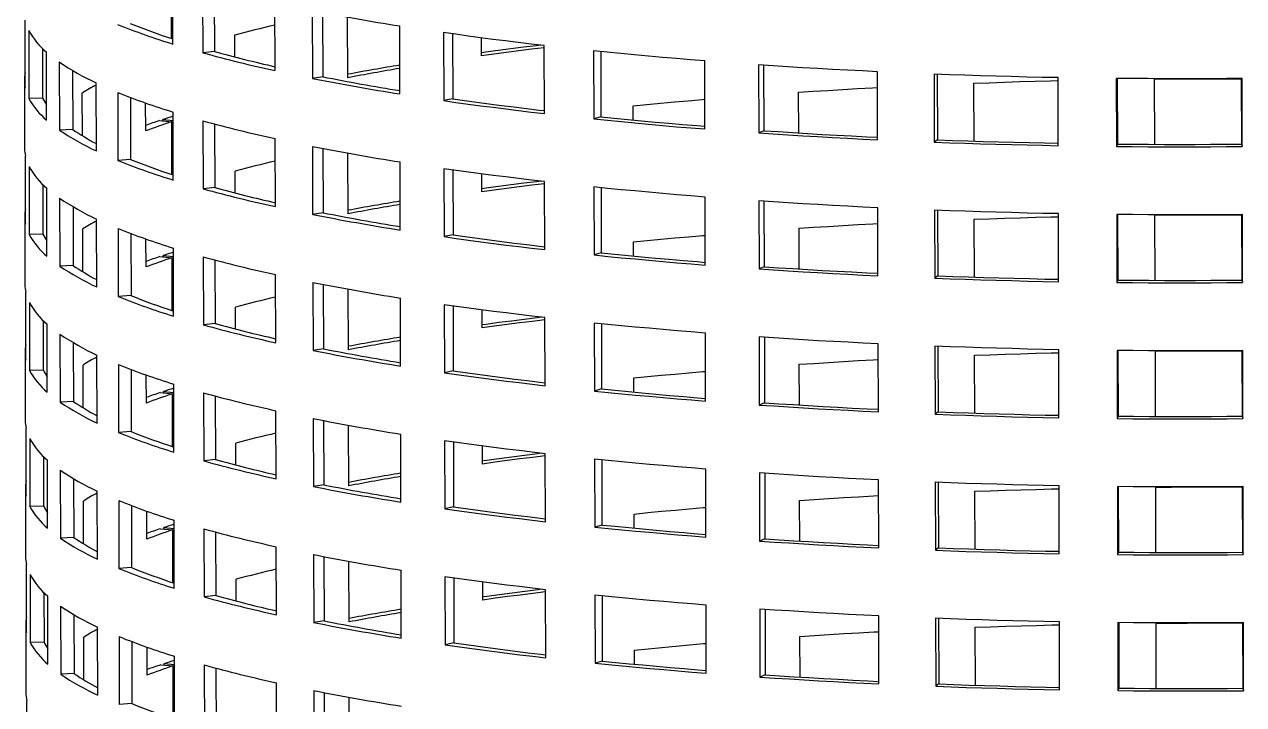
# Model space of a CAD drawing. Header units: millimetres. Extents: x 2214 to 8154, y -2115 to 2085.
# Drawn here: x 6695.8 to 6960.7, y 178.2 to 325.9 of the extents above; entities that cross this region are included whole.
import ezdxf

# ---------------------------------------------------------------- set-up
doc = ezdxf.new("R2010")
doc.units = ezdxf.units.MM

# ---------------------------------------------------------------- blocks, each defined once
blk = doc.blocks.new('izometria')
for p, q in [((1741.01, 181.33), (1740.99, 191.18)), ((1740.81, 182.13), (1740.79, 189.78)), ((1745.3, 189.92), (1745.33, 180.07)), ((1747, 189.45), (1747.02, 180.26)), ((1755.8, 177.49), (1755.78, 187.34)), ((1761.18, 186.21), (1761.21, 176.36)), ((1762.69, 185.91), (1762.71, 176.59)), ((1719.62, 174.95), (1719.59, 184.79)), ((1766.33, 176.45), (1766.31, 185.23)), ((1773.88, 174.11), (1773.86, 183.95)), ((1720.13, 183.31), (1720.15, 173.47)), ((1749.97, 179.47), (1749.96, 182.64)), ((1780.22, 182.99), (1780.24, 173.14)), ((1781.5, 182.8), (1781.53, 173.41)), ((1785.72, 179.62), (1785.71, 182.23)), ((1722.13, 180.7), (1722.14, 173.5)), ((1722.72, 170.32), (1722.69, 180.17)), ((1747.02, 180.26), (1745.33, 180.07)), ((1794.81, 171.26), (1794.78, 181.11)), ((1801.94, 180.33), (1801.97, 170.49)), ((1802.97, 180.23), (1803, 170.79)), ((1724.54, 178.73), (1724.57, 168.88)), ((1818.07, 169.04), (1818.04, 178.88)), ((1726.49, 177.49), (1726.51, 168.97)), ((1762.71, 176.59), (1761.21, 176.36)), ((1825.82, 178.31), (1825.85, 168.47)), ((1826.57, 178.26), (1826.6, 168.79)), ((1843.08, 167.48), (1843.06, 177.32)), ((1851.27, 176.97), (1851.29, 167.13)), ((1851.72, 176.96), (1851.74, 167.47)), ((1719.5, 176.06), (1719.52, 166.21)), ((1729.92, 165.85), (1729.9, 175.7)), ((1857.04, 167.29), (1857.02, 175.67)), ((1869.24, 166.62), (1869.21, 176.47)), ((1877.65, 176.35), (1877.68, 166.5)), ((1877.79, 176.35), (1877.82, 166.85)), ((1883.23, 166.82), (1883.2, 176.26)), ((1895.81, 166.85), (1895.79, 176.34)), ((1895.89, 166.5), (1895.87, 176.34)), ((1722.14, 173.5), (1720.15, 173.47)), ((1727.91, 168.06), (1727.89, 174.25)), ((1733.02, 174.33), (1733.05, 164.48)), ((1734.86, 173.6), (1734.89, 164.62)), ((1781.53, 173.41), (1780.24, 173.14)), ((1831.65, 168.47), (1831.64, 174.36)), ((1737.07, 168.75), (1737.06, 172.8)), ((1741.06, 161.64), (1741.03, 171.49)), ((1807.69, 170.33), (1807.68, 172.38)), ((1739.07, 170.25), (1740.84, 170.09)), ((1739.54, 170.21), (1739.54, 170.41)), ((1739.54, 170.41), (1741.04, 170.27)), ((1740.86, 162.44), (1740.84, 170.09)), ((1745.35, 170.22), (1745.38, 160.38)), ((1747.05, 169.76), (1747.07, 160.57)), ((1803, 170.79), (1801.97, 170.49)), ((1726.51, 168.97), (1724.57, 168.88)), ((1826.6, 168.79), (1825.85, 168.47)), ((1755.85, 157.8), (1755.83, 167.64)), ((1761.23, 166.51), (1761.25, 156.67)), ((1762.74, 166.22), (1762.76, 156.9)), ((1851.74, 167.47), (1851.29, 167.13)), ((1877.82, 166.85), (1877.68, 166.5)), ((1895.81, 166.85), (1895.89, 166.5)), ((1719.67, 155.25), (1719.64, 165.1)), ((1734.89, 164.62), (1733.05, 164.48)), ((1766.38, 156.76), (1766.36, 165.54)), ((1773.93, 154.41), (1773.91, 164.26)), ((1720.18, 163.62), (1720.2, 153.78)), ((1750.02, 159.78), (1750.01, 162.95)), ((1780.27, 163.29), (1780.29, 153.45)), ((1781.55, 163.11), (1781.58, 153.72)), ((1785.77, 159.93), (1785.76, 162.54)), ((1722.17, 161), (1722.19, 153.81)), ((1794.86, 151.57), (1794.83, 161.42)), ((1722.77, 150.63), (1722.74, 160.48)), ((1724.59, 159.04), (1724.62, 149.19)), ((1747.07, 160.57), (1745.38, 160.38)), ((1801.99, 160.64), (1802.02, 150.8)), ((1803.02, 160.54), (1803.05, 151.1)), ((1818.11, 149.34), (1818.09, 159.19)), ((1726.54, 157.8), (1726.56, 149.28)), ((1825.87, 158.62), (1825.9, 148.77)), ((1826.62, 158.57), (1826.64, 149.1)), ((1843.13, 147.79), (1843.1, 157.63)), ((1851.32, 157.28), (1851.34, 147.44)), ((1851.77, 157.27), (1851.79, 147.78)), ((1719.55, 156.37), (1719.57, 146.52)), ((1729.97, 146.16), (1729.95, 156.01)), ((1762.76, 156.9), (1761.25, 156.67)), ((1857.09, 147.59), (1857.07, 155.97)), ((1869.28, 146.93), (1869.26, 156.78)), ((1877.7, 156.66), (1877.73, 146.81)), ((1877.84, 156.66), (1877.87, 147.16)), ((1883.27, 147.12), (1883.25, 156.57)), ((1895.86, 147.16), (1895.84, 156.65)), ((1895.94, 146.81), (1895.91, 156.65)), ((1722.19, 153.81), (1720.2, 153.78)), ((1727.95, 148.37), (1727.94, 154.56)), ((1733.07, 154.64), (1733.09, 144.79)), ((1734.91, 153.91), (1734.94, 144.93)), ((1781.58, 153.72), (1780.29, 153.45)), ((1831.7, 148.77), (1831.69, 154.67)), ((1737.12, 149.06), (1737.11, 153.11)), ((1807.73, 150.63), (1807.73, 152.69)), ((1739.12, 150.56), (1740.89, 150.4)), ((1739.59, 150.52), (1739.59, 150.71)), ((1739.59, 150.71), (1741.09, 150.58)), ((1740.91, 142.75), (1740.89, 150.4)), ((1741.11, 141.95), (1741.08, 151.8)), ((1745.4, 150.53), (1745.42, 140.68)), ((1803.05, 151.1), (1802.02, 150.8)), ((1726.56, 149.28), (1724.62, 149.19)), ((1747.1, 150.07), (1747.12, 140.87)), ((1826.64, 149.1), (1825.9, 148.77)), ((1755.9, 138.11), (1755.87, 147.95)), ((1761.28, 146.82), (1761.3, 136.98)), ((1851.79, 147.78), (1851.34, 147.44)), ((1877.87, 147.16), (1877.73, 146.81)), ((1895.86, 147.16), (1895.94, 146.81)), ((1719.72, 135.56), (1719.69, 145.41)), ((1734.94, 144.93), (1733.09, 144.79)), ((1762.79, 146.53), (1762.81, 137.21)), ((1766.43, 137.07), (1766.41, 145.85)), ((1720.22, 143.93), (1720.25, 134.08)), ((1750.07, 140.09), (1750.06, 143.26)), ((1773.98, 134.72), (1773.95, 144.57)), ((1780.32, 143.6), (1780.34, 133.76)), ((1781.6, 143.42), (1781.62, 134.03)), ((1722.22, 141.31), (1722.24, 134.12)), ((1785.81, 140.23), (1785.81, 142.84)), ((1794.91, 131.88), (1794.88, 141.73)), ((1722.82, 130.94), (1722.79, 140.78)), ((1747.12, 140.87), (1745.42, 140.68)), ((1802.04, 140.95), (1802.07, 131.1)), ((1803.07, 140.84), (1803.09, 131.41)), ((1724.64, 139.34), (1724.67, 129.5)), ((1726.58, 138.1), (1726.61, 129.59)), ((1818.16, 129.65), (1818.14, 139.5)), ((1825.92, 138.93), (1825.94, 129.08)), ((1826.67, 138.88), (1826.69, 129.41)), ((1843.18, 128.09), (1843.15, 137.94)), ((1719.59, 136.67), (1719.62, 126.83)), ((1730.02, 126.47), (1730, 136.31)), ((1762.81, 137.21), (1761.3, 136.98)), ((1851.37, 137.59), (1851.39, 127.74)), ((1851.82, 137.57), (1851.84, 128.09)), ((1857.14, 127.9), (1857.12, 136.28)), ((1869.33, 127.24), (1869.31, 137.09)), ((1877.75, 136.97), (1877.78, 127.12)), ((1877.89, 136.97), (1877.91, 127.47)), ((1883.32, 127.43), (1883.3, 136.88)), ((1895.91, 127.46), (1895.89, 136.96)), ((1895.99, 127.11), (1895.96, 136.96)), ((1728, 128.68), (1727.99, 134.87)), ((1733.12, 134.94), (1733.14, 125.1)), ((1734.96, 134.22), (1734.98, 125.24)), ((1831.75, 129.08), (1831.73, 134.98)), ((1722.24, 134.12), (1720.25, 134.08)), ((1737.17, 129.36), (1737.16, 133.41)), ((1781.62, 134.03), (1780.34, 133.76)), ((1807.78, 130.94), (1807.78, 133)), ((1739.17, 130.87), (1740.94, 130.71)), ((1739.64, 130.82), (1739.64, 131.02)), ((1739.64, 131.02), (1741.14, 130.88)), ((1740.96, 123.05), (1740.94, 130.71)), ((1741.16, 122.26), (1741.13, 132.1)), ((1745.45, 130.84), (1745.47, 120.99)), ((1803.09, 131.41), (1802.07, 131.1)), ((1726.61, 129.59), (1724.67, 129.5)), ((1747.15, 130.38), (1747.17, 121.18)), ((1826.69, 129.41), (1825.94, 129.08)), ((1755.95, 118.41), (1755.92, 128.26)), ((1851.84, 128.09), (1851.39, 127.74)), ((1877.91, 127.47), (1877.78, 127.12)), ((1895.91, 127.46), (1895.99, 127.11)), ((1719.76, 115.87), (1719.74, 125.72)), ((1761.33, 127.13), (1761.35, 117.28)), ((1762.84, 126.84), (1762.86, 117.52)), ((1766.48, 117.37), (1766.46, 126.16)), ((1720.27, 124.24), (1720.3, 114.39)), ((1734.98, 125.24), (1733.14, 125.1)), ((1774.03, 115.03), (1774, 124.88)), ((1780.36, 123.91), (1780.39, 114.06)), ((1781.65, 123.73), (1781.67, 114.34)), ((1750.12, 120.39), (1750.11, 123.57)), ((1785.86, 120.54), (1785.86, 123.15)), ((1794.95, 112.19), (1794.93, 122.03)), ((1722.27, 121.62), (1722.29, 114.43)), ((1722.86, 111.25), (1722.84, 121.09)), ((1747.17, 121.18), (1745.47, 120.99)), ((1802.09, 121.26), (1802.11, 111.41)), ((1803.12, 121.15), (1803.14, 111.71)), ((1724.69, 119.65), (1724.71, 109.8)), ((1726.63, 118.41), (1726.65, 109.89)), ((1818.21, 109.96), (1818.19, 119.81)), ((1825.97, 119.24), (1825.99, 109.39)), ((1826.72, 119.19), (1826.74, 109.72)), ((1719.64, 116.98), (1719.67, 107.14)), ((1730.07, 106.78), (1730.05, 116.62)), ((1762.86, 117.52), (1761.35, 117.28)), ((1843.23, 108.4), (1843.2, 118.25)), ((1851.41, 117.9), (1851.44, 108.05)), ((1851.86, 117.88), (1851.89, 108.39)), ((1857.19, 108.21), (1857.16, 116.59)), ((1869.38, 107.55), (1869.36, 117.39)), ((1877.8, 117.27), (1877.82, 107.43)), ((1877.94, 117.27), (1877.96, 107.78)), ((1883.37, 107.74), (1883.35, 117.19)), ((1895.96, 107.77), (1895.94, 117.27)), ((1896.04, 107.42), (1896.01, 117.27)), ((1728.05, 108.98), (1728.04, 115.18)), ((1733.17, 115.25), (1733.19, 105.4)), ((1831.8, 109.39), (1831.78, 115.28)), ((1722.29, 114.43), (1720.3, 114.39)), ((1735.01, 114.53), (1735.03, 105.55)), ((1737.22, 109.67), (1737.21, 113.72)), ((1781.67, 114.34), (1780.39, 114.06)), ((1807.83, 111.25), (1807.83, 113.3)), ((1739.68, 111.13), (1739.68, 111.33)), ((1739.68, 111.33), (1741.18, 111.19)), ((1741.21, 102.57), (1741.18, 112.41)), ((1803.14, 111.71), (1802.11, 111.41)), ((1726.65, 109.89), (1724.71, 109.8)), ((1739.22, 111.17), (1740.99, 111.01)), ((1741.01, 103.36), (1740.99, 111.01)), ((1745.5, 111.15), (1745.52, 101.3)), ((1747.19, 110.69), (1747.22, 101.49)), ((1826.74, 109.72), (1825.99, 109.39)), ((1756, 98.72), (1755.97, 108.57)), ((1851.89, 108.39), (1851.44, 108.05)), ((1877.96, 107.78), (1877.82, 107.43)), ((1895.96, 107.77), (1896.04, 107.42)), ((1719.81, 96.18), (1719.79, 106.02)), ((1761.38, 107.44), (1761.4, 97.59)), ((1762.89, 107.14), (1762.91, 97.83)), ((1766.53, 97.68), (1766.51, 106.47)), ((1720.32, 104.55), (1720.35, 94.7)), ((1735.03, 105.55), (1733.19, 105.4)), ((1774.08, 95.34), (1774.05, 105.18)), ((1780.41, 104.22), (1780.44, 94.37)), ((1750.16, 100.7), (1750.16, 103.87)), ((1781.7, 104.03), (1781.72, 94.64)), ((1785.91, 100.85), (1785.91, 103.46)), ((1722.32, 101.93), (1722.34, 94.73)), ((1722.91, 91.55), (1722.89, 101.4)), ((1747.22, 101.49), (1745.52, 101.3)), ((1795, 92.5), (1794.98, 102.34)), ((1802.14, 101.57), (1802.16, 91.72)), ((1803.17, 101.46), (1803.19, 92.02)), ((1724.74, 99.96), (1724.76, 90.11)), ((1818.26, 90.27), (1818.24, 100.11)), ((1826.02, 99.54), (1826.04, 89.7)), ((1826.77, 99.49), (1826.79, 90.02)), ((1719.69, 97.29), (1719.72, 87.44)), ((1726.68, 98.72), (1726.7, 90.2)), ((1762.91, 97.83), (1761.4, 97.59)), ((1843.27, 88.71), (1843.25, 98.55)), ((1851.46, 98.21), (1851.49, 88.36)), ((1851.91, 98.19), (1851.94, 88.7)), ((1869.43, 87.86), (1869.41, 97.7)), ((1877.85, 97.58), (1877.87, 87.74)), ((1877.99, 97.58), (1878.01, 88.09)), ((1883.42, 88.05), (1883.4, 97.49)), ((1896.01, 88.08), (1895.99, 97.58)), ((1896.08, 87.73), (1896.06, 97.58)), ((1728.1, 89.29), (1728.09, 95.48)), ((1730.12, 87.08), (1730.09, 96.93)), ((1733.22, 95.56), (1733.24, 85.71)), ((1831.85, 89.7), (1831.83, 95.59)), ((1857.23, 88.52), (1857.21, 96.9)), ((1722.34, 94.73), (1720.35, 94.7)), ((1735.06, 94.83), (1735.08, 85.85)), ((1737.27, 89.98), (1737.26, 94.03)), ((1781.72, 94.64), (1780.44, 94.37)), ((1807.88, 91.56), (1807.88, 93.61)), ((1741.25, 82.87), (1741.23, 92.72)), ((1803.19, 92.02), (1802.16, 91.72)), ((1726.7, 90.2), (1724.76, 90.11)), ((1739.26, 91.48), (1741.04, 91.32)), ((1739.73, 91.44), (1739.73, 91.64)), ((1739.73, 91.64), (1741.23, 91.5)), ((1741.05, 83.67), (1741.04, 91.32)), ((1745.55, 91.45), (1745.57, 81.61)), ((1747.24, 90.99), (1747.27, 81.8)), ((1756.04, 79.03), (1756.02, 88.88)), ((1826.79, 90.02), (1826.04, 89.7)), ((1851.94, 88.7), (1851.49, 88.36)), ((1761.42, 87.75), (1761.45, 77.9)), ((1762.93, 87.45), (1762.96, 78.13)), ((1766.58, 77.99), (1766.56, 86.77)), ((1878.01, 88.09), (1877.87, 87.74)), ((1896.01, 88.08), (1896.08, 87.73)), ((1719.86, 76.48), (1719.84, 86.33)), ((1735.08, 85.85), (1733.24, 85.71))]:
    blk.add_line(p, q)
at = {"flags": 128}
for points in [[(1794.78, 181.11), (1792.9, 181.33), (1791.03, 181.55), (1789.19, 181.78), (1787.35, 182.01), (1785.54, 182.25), (1783.75, 182.49), (1781.97, 182.74), (1780.22, 182.99)], [(1794.3, 181.17), (1793.66, 181.09), (1791.79, 180.86), (1789.94, 180.62), (1788.1, 180.38), (1786.28, 180.14), (1785.72, 180.06)], [(1794.78, 180.8), (1792.94, 180.57), (1791.11, 180.34), (1789.29, 180.11), (1787.5, 179.86), (1785.72, 179.62)], [(1818.04, 178.88), (1815.98, 179.05), (1813.93, 179.22), (1811.9, 179.39), (1809.88, 179.57), (1807.87, 179.75), (1805.88, 179.94), (1803.9, 180.14), (1801.94, 180.33)], [(1843.06, 177.32), (1840.87, 177.43), (1838.69, 177.54), (1836.52, 177.66), (1834.36, 177.78), (1832.21, 177.9), (1830.07, 178.04), (1827.94, 178.17), (1825.82, 178.31)], [(1869.21, 176.47), (1866.95, 176.51), (1864.7, 176.56), (1862.44, 176.62), (1860.2, 176.68), (1857.96, 176.75), (1855.72, 176.82), (1853.49, 176.89), (1851.27, 176.97)], [(1831.64, 174.36), (1833.75, 174.5), (1835.88, 174.63), (1838.02, 174.76), (1840.17, 174.88), (1842.32, 175), (1843.06, 175.04)], [(1857.02, 175.67), (1859.23, 175.74), (1861.45, 175.82), (1863.67, 175.89), (1865.89, 175.95), (1868.13, 176.01), (1869.21, 176.03)], [(1895.87, 176.34), (1893.59, 176.33), (1891.31, 176.31), (1889.03, 176.31), (1886.76, 176.31), (1884.48, 176.31), (1882.2, 176.32), (1879.93, 176.33), (1877.65, 176.35)], [(1883.2, 176.26), (1885.45, 176.28), (1887.7, 176.29), (1889.95, 176.3), (1892.21, 176.3), (1894.46, 176.3), (1895.79, 176.29)], [(1780.24, 173.14), (1782, 172.89), (1783.77, 172.65), (1785.57, 172.41), (1787.38, 172.17), (1789.21, 171.94), (1791.06, 171.71), (1792.92, 171.48), (1794.81, 171.26)], [(1781.53, 173.41), (1783.26, 173.17), (1785.02, 172.92), (1786.79, 172.68), (1788.58, 172.45), (1790.39, 172.22), (1792.22, 172), (1794.06, 171.77), (1794.81, 171.69)], [(1807.68, 172.38), (1809.65, 172.57), (1811.64, 172.76), (1813.64, 172.95), (1815.66, 173.13), (1817.69, 173.3), (1818.05, 173.34)], [(1801.97, 170.49), (1803.93, 170.29), (1805.91, 170.1), (1807.9, 169.91), (1809.9, 169.72), (1811.92, 169.55), (1813.96, 169.37), (1816, 169.2), (1818.07, 169.04)], [(1803, 170.79), (1804.94, 170.59), (1806.89, 170.4), (1808.86, 170.22), (1810.84, 170.04), (1812.83, 169.86), (1814.84, 169.69), (1816.87, 169.52), (1818.06, 169.42)], [(1825.85, 168.47), (1827.97, 168.33), (1830.09, 168.19), (1832.23, 168.06), (1834.38, 167.93), (1836.54, 167.81), (1838.71, 167.69), (1840.89, 167.58), (1843.08, 167.48)], [(1826.6, 168.79), (1828.69, 168.65), (1830.79, 168.52), (1832.91, 168.39), (1835.03, 168.26), (1837.17, 168.14), (1839.31, 168.03), (1841.46, 167.92), (1843.08, 167.84)], [(1851.29, 167.13), (1853.52, 167.05), (1855.75, 166.97), (1857.98, 166.9), (1860.22, 166.83), (1862.47, 166.77), (1864.72, 166.72), (1866.98, 166.67), (1869.24, 166.62)], [(1851.74, 167.47), (1853.94, 167.39), (1856.14, 167.31), (1858.35, 167.24), (1860.57, 167.18), (1862.79, 167.12), (1865.01, 167.07), (1867.24, 167.02), (1869.24, 166.98)], [(1877.68, 166.5), (1879.95, 166.49), (1882.23, 166.47), (1884.5, 166.46), (1886.78, 166.46), (1889.06, 166.46), (1891.34, 166.47), (1893.61, 166.48), (1895.89, 166.5)], [(1877.82, 166.85), (1880.06, 166.83), (1882.31, 166.82), (1884.56, 166.81), (1886.81, 166.81), (1889.06, 166.81), (1891.31, 166.82), (1893.56, 166.83), (1895.81, 166.85)], [(1794.83, 161.42), (1792.95, 161.64), (1791.08, 161.86), (1789.23, 162.09), (1787.4, 162.32), (1785.59, 162.56), (1783.8, 162.8), (1782.02, 163.05), (1780.27, 163.29)], [(1794.35, 161.47), (1793.71, 161.4), (1791.84, 161.17), (1789.99, 160.93), (1788.15, 160.69), (1786.33, 160.45), (1785.76, 160.37)], [(1794.83, 161.11), (1792.99, 160.88), (1791.16, 160.65), (1789.34, 160.41), (1787.54, 160.17), (1785.77, 159.93)], [(1818.09, 159.19), (1816.03, 159.36), (1813.98, 159.52), (1811.95, 159.7), (1809.93, 159.88), (1807.92, 160.06), (1805.93, 160.25), (1803.95, 160.44), (1801.99, 160.64)], [(1843.1, 157.63), (1840.92, 157.74), (1838.74, 157.85), (1836.57, 157.96), (1834.41, 158.09), (1832.26, 158.21), (1830.12, 158.34), (1827.99, 158.48), (1825.87, 158.62)], [(1869.26, 156.78), (1867, 156.82), (1864.74, 156.87), (1862.49, 156.93), (1860.25, 156.99), (1858.01, 157.05), (1855.77, 157.12), (1853.54, 157.2), (1851.32, 157.28)], [(1857.07, 155.97), (1859.28, 156.05), (1861.5, 156.13), (1863.72, 156.19), (1865.94, 156.26), (1868.17, 156.32), (1869.26, 156.34)], [(1895.91, 156.65), (1893.64, 156.63), (1891.36, 156.62), (1889.08, 156.61), (1886.8, 156.61), (1884.53, 156.62), (1882.25, 156.63), (1879.98, 156.64), (1877.7, 156.66)], [(1883.25, 156.57), (1885.5, 156.59), (1887.75, 156.6), (1890, 156.61), (1892.25, 156.61), (1894.5, 156.61), (1895.84, 156.6)], [(1781.58, 153.72), (1783.31, 153.47), (1785.06, 153.23), (1786.84, 152.99), (1788.63, 152.76), (1790.44, 152.53), (1792.26, 152.3), (1794.11, 152.08), (1794.86, 151.99)], [(1807.73, 152.69), (1809.7, 152.88), (1811.69, 153.07), (1813.69, 153.26), (1815.71, 153.44), (1817.73, 153.61), (1818.1, 153.64)], [(1831.69, 154.67), (1833.8, 154.81), (1835.93, 154.94), (1838.07, 155.07), (1840.22, 155.19), (1842.37, 155.31), (1843.11, 155.35)], [(1780.29, 153.45), (1782.05, 153.2), (1783.82, 152.95), (1785.62, 152.71), (1787.43, 152.48), (1789.26, 152.24), (1791.11, 152.02), (1792.97, 151.79), (1794.86, 151.57)], [(1802.02, 150.8), (1803.98, 150.6), (1805.95, 150.4), (1807.95, 150.22), (1809.95, 150.03), (1811.97, 149.85), (1814.01, 149.68), (1816.05, 149.51), (1818.11, 149.34)], [(1803.05, 151.1), (1804.98, 150.9), (1806.94, 150.71), (1808.9, 150.52), (1810.89, 150.34), (1812.88, 150.17), (1814.89, 149.99), (1816.92, 149.83), (1818.11, 149.73)], [(1825.9, 148.77), (1828.01, 148.63), (1830.14, 148.5), (1832.28, 148.37), (1834.43, 148.24), (1836.59, 148.12), (1838.76, 148), (1840.94, 147.89), (1843.13, 147.79)], [(1826.64, 149.1), (1828.74, 148.96), (1830.84, 148.83), (1832.96, 148.7), (1835.08, 148.57), (1837.22, 148.45), (1839.36, 148.34), (1841.51, 148.23), (1843.13, 148.15)], [(1851.34, 147.44), (1853.56, 147.35), (1855.79, 147.28), (1858.03, 147.21), (1860.27, 147.14), (1862.52, 147.08), (1864.77, 147.03), (1867.02, 146.98), (1869.28, 146.93)], [(1851.79, 147.78), (1853.99, 147.7), (1856.19, 147.62), (1858.4, 147.55), (1860.62, 147.49), (1862.84, 147.43), (1865.06, 147.37), (1867.29, 147.32), (1869.28, 147.28)], [(1877.73, 146.81), (1880, 146.79), (1882.28, 146.78), (1884.55, 146.77), (1886.83, 146.77), (1889.11, 146.77), (1891.38, 146.78), (1893.66, 146.79), (1895.94, 146.81)], [(1877.87, 147.16), (1880.11, 147.14), (1882.36, 147.13), (1884.61, 147.12), (1886.86, 147.12), (1889.11, 147.12), (1891.36, 147.13), (1893.61, 147.14), (1895.86, 147.16)], [(1794.88, 141.73), (1793, 141.95), (1791.13, 142.17), (1789.28, 142.4), (1787.45, 142.63), (1785.64, 142.87), (1783.85, 143.11), (1782.07, 143.35), (1780.32, 143.6)], [(1794.4, 141.78), (1793.76, 141.7), (1791.89, 141.47), (1790.03, 141.24), (1788.2, 141), (1786.38, 140.75), (1785.81, 140.68)], [(1794.88, 141.42), (1793.04, 141.19), (1791.21, 140.96), (1789.39, 140.72), (1787.59, 140.48), (1785.81, 140.23)], [(1818.14, 139.5), (1816.08, 139.66), (1814.03, 139.83), (1812, 140.01), (1809.98, 140.19), (1807.97, 140.37), (1805.98, 140.56), (1804, 140.75), (1802.04, 140.95)], [(1843.15, 137.94), (1840.97, 138.04), (1838.79, 138.16), (1836.62, 138.27), (1834.46, 138.39), (1832.31, 138.52), (1830.17, 138.65), (1828.04, 138.79), (1825.92, 138.93)], [(1869.31, 137.09), (1867.05, 137.13), (1864.79, 137.18), (1862.54, 137.24), (1860.3, 137.3), (1858.05, 137.36), (1855.82, 137.43), (1853.59, 137.51), (1851.37, 137.59)], [(1857.12, 136.28), (1859.33, 136.36), (1861.54, 136.43), (1863.77, 136.5), (1865.99, 136.57), (1868.22, 136.62), (1869.31, 136.65)], [(1895.96, 136.96), (1893.69, 136.94), (1891.41, 136.93), (1889.13, 136.92), (1886.85, 136.92), (1884.58, 136.92), (1882.3, 136.93), (1880.02, 136.95), (1877.75, 136.97)], [(1883.3, 136.88), (1885.55, 136.9), (1887.8, 136.91), (1890.05, 136.92), (1892.3, 136.92), (1894.55, 136.91), (1895.89, 136.91)], [(1831.73, 134.98), (1833.85, 135.11), (1835.98, 135.25), (1838.12, 135.38), (1840.27, 135.5), (1842.42, 135.62), (1843.16, 135.66)], [(1780.34, 133.76), (1782.1, 133.51), (1783.87, 133.26), (1785.66, 133.02), (1787.48, 132.78), (1789.31, 132.55), (1791.16, 132.32), (1793.02, 132.1), (1794.91, 131.88)], [(1781.62, 134.03), (1783.36, 133.78), (1785.11, 133.54), (1786.89, 133.3), (1788.68, 133.07), (1790.49, 132.84), (1792.31, 132.61), (1794.16, 132.39), (1794.9, 132.3)], [(1807.78, 133), (1809.75, 133.19), (1811.74, 133.38), (1813.74, 133.56), (1815.75, 133.74), (1817.78, 133.92), (1818.15, 133.95)], [(1802.07, 131.1), (1804.03, 130.91), (1806, 130.71), (1807.99, 130.52), (1810, 130.34), (1812.02, 130.16), (1814.05, 129.99), (1816.1, 129.82), (1818.16, 129.65)], [(1803.09, 131.41), (1805.03, 131.21), (1806.99, 131.02), (1808.95, 130.83), (1810.94, 130.65), (1812.93, 130.47), (1814.94, 130.3), (1816.97, 130.13), (1818.16, 130.04)], [(1825.94, 129.08), (1828.06, 128.94), (1830.19, 128.8), (1832.33, 128.67), (1834.48, 128.55), (1836.64, 128.43), (1838.81, 128.31), (1840.99, 128.2), (1843.18, 128.09)], [(1826.69, 129.41), (1828.79, 129.27), (1830.89, 129.13), (1833, 129), (1835.13, 128.88), (1837.26, 128.76), (1839.41, 128.64), (1841.56, 128.54), (1843.18, 128.46)], [(1851.39, 127.74), (1853.61, 127.66), (1855.84, 127.59), (1858.08, 127.52), (1860.32, 127.45), (1862.57, 127.39), (1864.82, 127.33), (1867.07, 127.28), (1869.33, 127.24)], [(1851.84, 128.09), (1854.04, 128.01), (1856.24, 127.93), (1858.45, 127.86), (1860.66, 127.79), (1862.88, 127.74), (1865.11, 127.68), (1867.34, 127.63), (1869.33, 127.59)], [(1877.91, 127.47), (1880.16, 127.45), (1882.41, 127.44), (1884.66, 127.43), (1886.91, 127.42), (1889.16, 127.43), (1891.41, 127.43), (1893.66, 127.45), (1895.91, 127.46)], [(1877.78, 127.12), (1880.05, 127.1), (1882.32, 127.09), (1884.6, 127.08), (1886.88, 127.07), (1889.16, 127.08), (1891.43, 127.08), (1893.71, 127.1), (1895.99, 127.11)], [(1794.93, 122.03), (1793.05, 122.25), (1791.18, 122.48), (1789.33, 122.71), (1787.5, 122.94), (1785.69, 123.17), (1783.89, 123.42), (1782.12, 123.66), (1780.36, 123.91)], [(1794.45, 122.09), (1793.81, 122.01), (1791.94, 121.78), (1790.08, 121.55), (1788.25, 121.31), (1786.43, 121.06), (1785.86, 120.98)], [(1794.93, 121.73), (1793.09, 121.5), (1791.25, 121.27), (1789.44, 121.03), (1787.64, 120.79), (1785.86, 120.54)], [(1818.19, 119.81), (1816.13, 119.97), (1814.08, 120.14), (1812.04, 120.31), (1810.02, 120.49), (1808.02, 120.68), (1806.03, 120.87), (1804.05, 121.06), (1802.09, 121.26)], [(1843.2, 118.25), (1841.01, 118.35), (1838.84, 118.46), (1836.67, 118.58), (1834.51, 118.7), (1832.36, 118.83), (1830.22, 118.96), (1828.09, 119.1), (1825.97, 119.24)], [(1869.36, 117.39), (1867.1, 117.44), (1864.84, 117.49), (1862.59, 117.54), (1860.34, 117.6), (1858.1, 117.67), (1855.87, 117.74), (1853.64, 117.82), (1851.41, 117.9)], [(1857.16, 116.59), (1859.38, 116.67), (1861.59, 116.74), (1863.81, 116.81), (1866.04, 116.87), (1868.27, 116.93), (1869.36, 116.96)], [(1896.01, 117.27), (1893.74, 117.25), (1891.46, 117.24), (1889.18, 117.23), (1886.9, 117.23), (1884.62, 117.23), (1882.35, 117.24), (1880.07, 117.26), (1877.8, 117.27)], [(1883.35, 117.19), (1885.6, 117.2), (1887.85, 117.22), (1890.1, 117.22), (1892.35, 117.23), (1894.6, 117.22), (1895.94, 117.22)], [(1831.78, 115.28), (1833.9, 115.42), (1836.03, 115.55), (1838.17, 115.68), (1840.31, 115.81), (1842.47, 115.92), (1843.21, 115.96)], [(1780.39, 114.06), (1782.14, 113.81), (1783.92, 113.57), (1785.71, 113.33), (1787.52, 113.09), (1789.36, 112.86), (1791.2, 112.63), (1793.07, 112.41), (1794.95, 112.19)], [(1781.67, 114.34), (1783.41, 114.09), (1785.16, 113.85), (1786.93, 113.61), (1788.73, 113.37), (1790.53, 113.14), (1792.36, 112.92), (1794.21, 112.7), (1794.95, 112.61)], [(1807.83, 113.3), (1809.8, 113.5), (1811.79, 113.69), (1813.79, 113.87), (1815.8, 114.05), (1817.83, 114.23), (1818.2, 114.26)], [(1802.11, 111.41), (1804.07, 111.21), (1806.05, 111.02), (1808.04, 110.83), (1810.05, 110.65), (1812.07, 110.47), (1814.1, 110.29), (1816.15, 110.12), (1818.21, 109.96)], [(1803.14, 111.71), (1805.08, 111.52), (1807.03, 111.33), (1809, 111.14), (1810.98, 110.96), (1812.98, 110.78), (1814.99, 110.61), (1817.01, 110.44), (1818.21, 110.35)], [(1826.74, 109.72), (1828.83, 109.58), (1830.94, 109.44), (1833.05, 109.31), (1835.18, 109.19), (1837.31, 109.07), (1839.46, 108.95), (1841.61, 108.84), (1843.22, 108.76)], [(1825.99, 109.39), (1828.11, 109.25), (1830.24, 109.11), (1832.38, 108.98), (1834.53, 108.86), (1836.69, 108.73), (1838.86, 108.62), (1841.04, 108.51), (1843.23, 108.4)], [(1851.44, 108.05), (1853.66, 107.97), (1855.89, 107.89), (1858.13, 107.82), (1860.37, 107.76), (1862.62, 107.7), (1864.87, 107.64), (1867.12, 107.59), (1869.38, 107.55)], [(1851.89, 108.39), (1854.08, 108.31), (1856.29, 108.24), (1858.5, 108.17), (1860.71, 108.1), (1862.93, 108.04), (1865.16, 107.99), (1867.39, 107.94), (1869.38, 107.9)], [(1877.96, 107.78), (1880.21, 107.76), (1882.46, 107.74), (1884.71, 107.74), (1886.96, 107.73), (1889.21, 107.73), (1891.46, 107.74), (1893.71, 107.75), (1895.96, 107.77)], [(1877.82, 107.43), (1880.1, 107.41), (1882.37, 107.39), (1884.65, 107.39), (1886.93, 107.38), (1889.2, 107.38), (1891.48, 107.39), (1893.76, 107.4), (1896.04, 107.42)], [(1794.98, 102.34), (1793.09, 102.56), (1791.23, 102.79), (1789.38, 103.01), (1787.55, 103.25), (1785.74, 103.48), (1783.94, 103.72), (1782.17, 103.97), (1780.41, 104.22)], [(1794.49, 102.4), (1793.86, 102.32), (1791.99, 102.09), (1790.13, 101.85), (1788.29, 101.61), (1786.48, 101.37), (1785.91, 101.29)], [(1794.98, 102.03), (1793.14, 101.81), (1791.3, 101.57), (1789.49, 101.34), (1787.69, 101.1), (1785.91, 100.85)], [(1818.24, 100.11), (1816.17, 100.28), (1814.13, 100.45), (1812.09, 100.62), (1810.07, 100.8), (1808.07, 100.99), (1806.08, 101.17), (1804.1, 101.37), (1802.14, 101.57)], [(1843.25, 98.55), (1841.06, 98.66), (1838.88, 98.77), (1836.71, 98.89), (1834.55, 99.01), (1832.4, 99.14), (1830.26, 99.27), (1828.14, 99.4), (1826.02, 99.54)], [(1869.41, 97.7), (1867.15, 97.75), (1864.89, 97.8), (1862.64, 97.85), (1860.39, 97.91), (1858.15, 97.98), (1855.92, 98.05), (1853.69, 98.12), (1851.46, 98.21)], [(1857.21, 96.9), (1859.42, 96.98), (1861.64, 97.05), (1863.86, 97.12), (1866.09, 97.18), (1868.32, 97.24), (1869.41, 97.27)], [(1896.06, 97.58), (1893.78, 97.56), (1891.51, 97.55), (1889.23, 97.54), (1886.95, 97.54), (1884.67, 97.54), (1882.4, 97.55), (1880.12, 97.56), (1877.85, 97.58)], [(1883.4, 97.49), (1885.65, 97.51), (1887.9, 97.52), (1890.15, 97.53), (1892.4, 97.53), (1894.65, 97.53), (1895.99, 97.53)], [(1831.83, 95.59), (1833.95, 95.73), (1836.08, 95.86), (1838.22, 95.99), (1840.36, 96.11), (1842.52, 96.23), (1843.26, 96.27)], [(1780.44, 94.37), (1782.19, 94.12), (1783.97, 93.88), (1785.76, 93.64), (1787.57, 93.4), (1789.4, 93.17), (1791.25, 92.94), (1793.12, 92.72), (1795, 92.5)], [(1781.72, 94.64), (1783.46, 94.4), (1785.21, 94.15), (1786.98, 93.92), (1788.77, 93.68), (1790.58, 93.45), (1792.41, 93.23), (1794.25, 93.01), (1795, 92.92)], [(1807.88, 93.61), (1809.85, 93.8), (1811.84, 93.99), (1813.84, 94.18), (1815.85, 94.36), (1817.88, 94.54), (1818.25, 94.57)], [(1803.19, 92.02), (1805.13, 91.83), (1807.08, 91.63), (1809.05, 91.45), (1811.03, 91.27), (1813.03, 91.09), (1815.04, 90.92), (1817.06, 90.75), (1818.26, 90.65)], [(1802.16, 91.72), (1804.12, 91.52), (1806.1, 91.33), (1808.09, 91.14), (1810.1, 90.96), (1812.12, 90.78), (1814.15, 90.6), (1816.2, 90.43), (1818.26, 90.27)], [(1826.04, 89.7), (1828.16, 89.56), (1830.29, 89.42), (1832.43, 89.29), (1834.58, 89.16), (1836.74, 89.04), (1838.91, 88.93), (1841.09, 88.81), (1843.27, 88.71)], [(1826.79, 90.02), (1828.88, 89.88), (1830.99, 89.75), (1833.1, 89.62), (1835.23, 89.5), (1837.36, 89.38), (1839.51, 89.26), (1841.66, 89.15), (1843.27, 89.07)], [(1851.49, 88.36), (1853.71, 88.28), (1855.94, 88.2), (1858.18, 88.13), (1860.42, 88.07), (1862.66, 88), (1864.92, 87.95), (1867.17, 87.9), (1869.43, 87.86)], [(1851.94, 88.7), (1854.13, 88.62), (1856.34, 88.55), (1858.55, 88.48), (1860.76, 88.41), (1862.98, 88.35), (1865.21, 88.3), (1867.44, 88.25), (1869.43, 88.21)], [(1877.87, 87.74), (1880.15, 87.72), (1882.42, 87.7), (1884.7, 87.69), (1886.97, 87.69), (1889.25, 87.69), (1891.53, 87.7), (1893.81, 87.71), (1896.08, 87.73)], [(1878.01, 88.09), (1880.26, 88.07), (1882.51, 88.05), (1884.76, 88.04), (1887.01, 88.04), (1889.26, 88.04), (1891.51, 88.05), (1893.76, 88.06), (1896.01, 88.08)]]:
    blk.add_lwpolyline(points, dxfattribs=at)
for centre, radius, start, end in [((1827.62, 522.82), 343.11, 258.8356, 260.9857), ((1769.94, 275.71), 98.71, 248.0218, 252.9582), ((1770.07, 271.41), 93.95, 247.9766, 251.983), ((1802.7, -18.33), 207.77, 103.0507, 104.7048), ((1729.65, 188.47), 10.83, 208.4108, 230.0238), ((1798.87, 368.72), 195.47, 254.6192, 257.2714), ((1745.58, 209.68), 37.42, 235.7905, 245.2219), ((1798.77, 374.56), 201.7, 254.6338, 257.6982), ((1724.77, 176.07), 5.27, 167.9459, 192.3365), ((1827.71, 505.75), 335.51, 258.83, 260.7675), ((1832.99, -181.5), 364.6, 99.3312, 100.5338), ((1831.79, -166.99), 349.62, 99.5351, 100.7901), ((1747.49, 142.43), 37.37, 118.0789, 121.6321), ((1827.64, 512.98), 343.11, 258.8356, 260.9857), ((1729.67, 178.62), 10.83, 208.4108, 230.0238), ((1729.31, 177.15), 8.04, 206.9567, 214.8559), ((1769.96, 265.86), 98.71, 248.0218, 252.9582), ((1773.03, 68.73), 107.05, 108.4966, 109.6287), ((1772.43, 75.47), 99.76, 108.463, 110.7602), ((1778.37, 52.75), 123.89, 107.5358, 108.2638), ((1798.8, 364.71), 201.7, 254.6338, 257.6982), ((1745.61, 199.83), 37.42, 235.7905, 245.2219), ((1745.22, 196.19), 33.03, 235.4935, 242.4074), ((1724.81, 166.23), 5.29, 180.1885, 192.3351), ((1827.66, 503.13), 343.11, 258.8356, 260.9857), ((1769.99, 256.02), 98.71, 248.0218, 252.9582), ((1770.12, 251.72), 93.95, 247.9766, 251.983), ((1802.75, -38.02), 207.77, 103.0507, 104.7048), ((1729.7, 168.77), 10.83, 208.4108, 230.0238), ((1745.63, 189.98), 37.42, 235.7905, 245.2219), ((1798.82, 354.87), 201.7, 254.6338, 257.6982), ((1798.92, 349.03), 195.47, 254.6192, 257.2714), ((1724.81, 156.38), 5.27, 167.9459, 192.3365), ((1833.04, -201.19), 364.6, 99.3312, 100.5338), ((1831.84, -186.68), 349.62, 99.5351, 100.7901), ((1747.54, 122.74), 37.37, 118.0789, 121.6321), ((1827.69, 493.28), 343.11, 258.8356, 260.9857), ((1827.76, 486.06), 335.51, 258.83, 260.7675), ((1729.72, 158.93), 10.83, 208.4108, 230.0238), ((1729.36, 157.46), 8.04, 206.9567, 214.8559), ((1770.01, 246.17), 98.71, 248.0218, 252.9582), ((1773.08, 49.04), 107.05, 108.4966, 109.6287), ((1772.48, 55.78), 99.76, 108.463, 110.7602), ((1778.41, 33.06), 123.89, 107.5358, 108.2638), ((1798.85, 345.02), 201.7, 254.6338, 257.6982), ((1745.66, 180.14), 37.42, 235.7905, 245.2219), ((1745.27, 176.5), 33.03, 235.4935, 242.4074), ((1827.71, 483.44), 343.11, 258.8356, 260.9857), ((1724.86, 146.54), 5.29, 180.1885, 192.3351), ((1770.16, 232.02), 93.95, 247.9766, 251.983), ((1729.75, 149.08), 10.83, 208.4108, 230.0238), ((1770.04, 236.32), 98.71, 248.0218, 252.9582), ((1802.8, -57.71), 207.77, 103.0507, 104.7048), ((1798.87, 335.17), 201.7, 254.6338, 257.6982), ((1798.96, 329.34), 195.47, 254.6192, 257.2714), ((1724.86, 136.69), 5.27, 167.9459, 192.3365), ((1745.68, 170.29), 37.42, 235.7905, 245.2219), ((1833.09, -220.88), 364.6, 99.3312, 100.5338), ((1831.88, -206.37), 349.62, 99.5351, 100.7901), ((1747.59, 103.05), 37.37, 118.0789, 121.6321), ((1827.74, 473.59), 343.11, 258.8356, 260.9857), ((1827.81, 466.37), 335.51, 258.83, 260.7675), ((1770.06, 226.48), 98.71, 248.0218, 252.9582), ((1729.77, 139.23), 10.83, 208.4108, 230.0238), ((1729.41, 137.76), 8.04, 206.9567, 214.8559), ((1773.13, 29.35), 107.05, 108.4966, 109.6287), ((1772.53, 36.08), 99.76, 108.463, 110.7602), ((1778.46, 13.37), 123.89, 107.5358, 108.2638), ((1798.9, 325.33), 201.7, 254.6338, 257.6982), ((1745.71, 160.45), 37.42, 235.7905, 245.2219), ((1745.32, 156.81), 33.03, 235.4935, 242.4074), ((1724.91, 126.85), 5.29, 180.1885, 192.3351), ((1827.76, 463.74), 343.11, 258.8356, 260.9857), ((1729.8, 129.39), 10.83, 208.4108, 230.0238), ((1770.08, 216.63), 98.71, 248.0218, 252.9582), ((1770.21, 212.33), 93.95, 247.9766, 251.983), ((1802.85, -77.4), 207.77, 103.0507, 104.7048), ((1798.92, 315.48), 201.7, 254.6338, 257.6982), ((1799.01, 309.65), 195.47, 254.6192, 257.2714), ((1745.73, 150.6), 37.42, 235.7905, 245.2219), ((1833.13, -240.57), 364.6, 99.3312, 100.5338), ((1831.93, -226.06), 349.62, 99.5351, 100.7901), ((1724.91, 117), 5.27, 167.9459, 192.3365), ((1827.79, 453.9), 343.11, 258.8356, 260.9857), ((1827.86, 446.68), 335.51, 258.83, 260.7675), ((1747.64, 83.36), 37.37, 118.0789, 121.6321), ((1770.11, 206.78), 98.71, 248.0218, 252.9582), ((1729.82, 119.54), 10.83, 208.4108, 230.0238), ((1729.46, 118.07), 8.04, 206.9567, 214.8559), ((1778.51, -6.32), 123.89, 107.5358, 108.2638), ((1745.75, 140.75), 37.42, 235.7905, 245.2219), ((1745.37, 137.12), 33.03, 235.4935, 242.4074), ((1773.18, 9.66), 107.05, 108.4966, 109.6287), ((1772.58, 16.39), 99.76, 108.463, 110.7602), ((1798.95, 305.64), 201.7, 254.6338, 257.6982), ((1724.96, 107.15), 5.29, 180.1885, 192.3351), ((1827.81, 444.05), 343.11, 258.8356, 260.9857), ((1729.84, 109.7), 10.83, 208.4108, 230.0238), ((1770.13, 196.94), 98.71, 248.0218, 252.9582), ((1770.26, 192.64), 93.95, 247.9766, 251.983), ((1802.9, -97.1), 207.77, 103.0507, 104.7048), ((1798.97, 295.79), 201.7, 254.6338, 257.6982), ((1799.06, 289.96), 195.47, 254.6192, 257.2714), ((1745.78, 130.91), 37.42, 235.7905, 245.2219), ((1833.18, -260.27), 364.6, 99.3312, 100.5338), ((1831.98, -245.76), 349.62, 99.5351, 100.7901), ((1724.96, 97.3), 5.27, 167.9459, 192.3365), ((1827.83, 434.21), 343.11, 258.8356, 260.9857), ((1827.91, 426.98), 335.51, 258.83, 260.7675), ((1747.71, 63.62), 37.42, 118.0481, 121.6302), ((1770.16, 187.09), 98.71, 248.0218, 252.9582), ((1729.87, 99.85), 10.83, 208.4108, 230.0238), ((1729.51, 98.38), 8.04, 206.9567, 214.8559), ((1778.56, -26.02), 123.89, 107.5358, 108.2638), ((1745.8, 121.06), 37.42, 235.7905, 245.2219), ((1745.42, 117.42), 33.03, 235.4935, 242.4074), ((1773.23, -10.04), 107.05, 108.4966, 109.6287), ((1772.63, -3.3), 99.76, 108.463, 110.7602), ((1798.99, 285.94), 201.7, 254.6338, 257.6982), ((1725.01, 87.46), 5.29, 180.1885, 192.3351), ((1827.86, 424.36), 343.11, 258.8356, 260.9857), ((1770.31, 172.95), 93.95, 247.9766, 251.983)]:
    blk.add_arc(centre, radius, start, end)

msp = doc.modelspace()

# ---------------------------------------------------------------- block references
at = {"xscale": 1.5, "yscale": 1.5, "zscale": 1.5}
msp.add_blockref('izometria', (4116.6, 49.63), dxfattribs=at)

doc.saveas('drawing.dxf')
